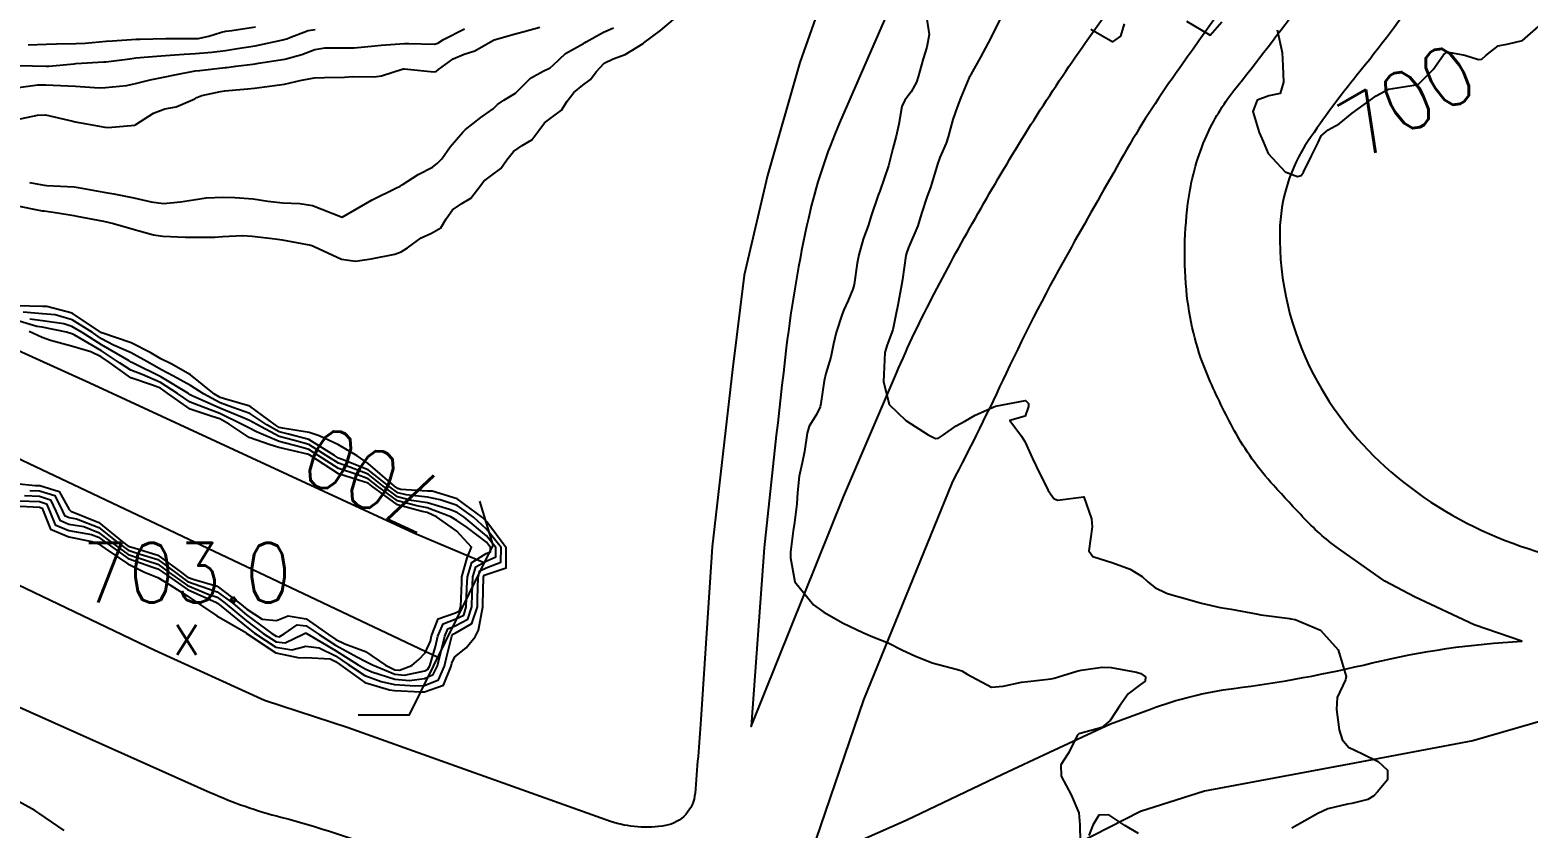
# Model space of a CAD drawing. Header units: metres. Extents: x 286371 to 293043, y 7462578 to 7466404.
# Drawn here: x 287433.1 to 287533.6, y 7465536.7 to 7465590.2 of the extents above; entities that cross this region are included whole.
import ezdxf
from ezdxf.enums import TextEntityAlignment as Align

# ---------------------------------------------------------------- set-up
doc = ezdxf.new("R2010")
doc.units = ezdxf.units.M
doc.header["$MEASUREMENT"] = 0
for name, color, linetype in [('Cotas', 45, 'Continuous'), ('Curvas de Nivel 1m', 11, 'Continuous'), ('Curvas de Nivel 5m', 15, 'Continuous'), ('Linha Férrea', 20, 'Continuous'), ('Pontes_Viadutos_Tubos', 190, 'Continuous'), ('Pontos Cotados', 45, 'Continuous'), ('Vias primárias', 230, 'Continuous')]:
    doc.layers.add(name, color=color, linetype=linetype)
doc.styles.add('Style-STANDARD', font='STANDARD.shx')

# ---------------------------------------------------------------- blocks, each defined once
blk = doc.blocks.new('ELVTXT_149')
at = {"layer": 'Pontos Cotados', "linetype": 'Continuous', "style": 'Style-STANDARD'}
for s, height, p in [('703.0', 4, (0, 4)), ('x', 3, (0, 0))]:
    blk.add_text(s, height=height, dxfattribs=at).set_placement(p, align=Align.MIDDLE_CENTER)

msp = doc.modelspace()

# ---------------------------------------------------------------- linework, layer by layer
at = {"layer": 'Curvas de Nivel 1m', "flags": 128}
for points, elevation in [([(287432.09, 7465578.45), (287433.96, 7465578.07), (287434.09, 7465578.05), (287435, 7465577.93), (287436.08, 7465577.75), (287436.28, 7465577.71), (287438.08, 7465577.37), (287438.74, 7465577.21), (287440.07, 7465576.83), (287441.44, 7465576.46), (287442.06, 7465576.35), (287443.58, 7465576.29), (287444.06, 7465576.29), (287445.53, 7465576.3), (287446.06, 7465576.33), (287447.4, 7465576.4), (287448.05, 7465576.36), (287449.58, 7465576.19), (287450.05, 7465576.11), (287451.97, 7465575.75), (287452.04, 7465575.73), (287452.19, 7465575.67), (287454.03, 7465574.82), (287454.97, 7465574.69), (287456.03, 7465574.84), (287457.61, 7465575.16), (287458.04, 7465575.3), (287458.45, 7465575.57), (287459.37, 7465576.24), (287460.06, 7465576.57), (287460.68, 7465576.92), (287461.05, 7465577.53), (287461.48, 7465578.13), (287462.09, 7465578.54), (287462.7, 7465578.9), (287463.15, 7465579.5), (287463.57, 7465580.04), (287464.12, 7465580.46), (287464.71, 7465580.89), (287465.11, 7465581.47), (287465.57, 7465582.04), (287466.15, 7465582.43), (287466.78, 7465582.82), (287467.25, 7465583.44), (287467.64, 7465583.96), (287468.18, 7465584.37), (287468.78, 7465584.82), (287469.17, 7465585.41), (287469.61, 7465586), (287470.21, 7465586.48), (287470.73, 7465586.87), (287471.1, 7465587.38), (287471.65, 7465587.96), (287472.24, 7465588.25), (287473.05, 7465588.55), (287474.25, 7465589.29), (287474.28, 7465589.31), (287474.31, 7465589.33), (287475.42, 7465590.16), (287476.28, 7465590.88)], 702), ([(287493.24, 7465591.04), (287493.43, 7465589.88), (287493.28, 7465589.04), (287493.02, 7465588.26), (287492.69, 7465587.05), (287492.58, 7465586.69), (287492.21, 7465586.04), (287491.79, 7465585.47), (287491.6, 7465585.06), (287491.39, 7465583.86), (287491.21, 7465583.07), (287490.98, 7465582.24), (287490.69, 7465581.08), (287490.11, 7465579.37), (287490, 7465579.1), (287489.52, 7465577.66), (287489.35, 7465577.11), (287489.01, 7465576.16), (287488.71, 7465575.11), (287488.6, 7465574.55), (287488.4, 7465573.12), (287488.32, 7465572.81), (287488, 7465572.04), (287487.71, 7465571.41), (287487.6, 7465571.13), (287487.19, 7465569.91), (287487.01, 7465569.14), (287486.83, 7465568.25), (287486.51, 7465567.15), (287486.39, 7465566.66), (287486.16, 7465565.15), (287486.11, 7465564.92), (287485.87, 7465564.4), (287485.39, 7465563.63), (287485.24, 7465563.16), (287485.07, 7465561.93), (287484.91, 7465561.17), (287484.72, 7465560.26), (287484.61, 7465559.17), (287484.55, 7465558.41), (287484.41, 7465557.17), (287484.32, 7465556.61), (287484.14, 7465555.18), (287484.13, 7465554.78), (287484.42, 7465553.17), (287485.68, 7465551.65), (287486.37, 7465551.14), (287487.66, 7465550.41), (287488.97, 7465549.79), (287489.65, 7465549.5), (287490.67, 7465549.08), (287491.64, 7465548.61), (287492.46, 7465548.22), (287493.63, 7465547.76), (287495.32, 7465547.31), (287495.62, 7465547.21), (287495.98, 7465547), (287497.6, 7465546.11), (287498.38, 7465546.19), (287499.61, 7465546.45), (287500.04, 7465546.5), (287501.61, 7465546.68), (287501.81, 7465546.72), (287502.38, 7465546.9), (287503.32, 7465547.18), (287503.62, 7465547.25), (287505.02, 7465547.46), (287505.62, 7465547.43), (287507.32, 7465547.12), (287507.61, 7465547.04), (287507.93, 7465546.82), (287507.9, 7465546.52), (287507.6, 7465546.29), (287506.77, 7465545.66), (287506.19, 7465544.85), (287505.95, 7465544.47), (287505.56, 7465543.89), (287505, 7465543.42), (287503.55, 7465543.01), (287503.46, 7465542.98), (287503.38, 7465542.89), (287502.75, 7465541.67), (287502.26, 7465540.9), (287502.27, 7465540.14), (287502.94, 7465538.89), (287503.47, 7465537.7), (287503.53, 7465536.88), (287503.53, 7465536.8), (287503.57, 7465534.88)], 702), ([(287498.21, 7465590.97), (287497.57, 7465589.67), (287497.21, 7465588.98), (287496.87, 7465588.36), (287496.23, 7465587.21), (287496.15, 7465587.07), (287496.11, 7465587), (287495.55, 7465585.66), (287495.3, 7465585.01), (287495.01, 7465584.18), (287494.69, 7465583.02), (287494.57, 7465582.6), (287494.14, 7465581.63), (287493.98, 7465581.19), (287493.93, 7465581.03), (287493.51, 7465579.63), (287493.3, 7465579.04), (287492.92, 7465577.88), (287492.67, 7465577.05), (287492.05, 7465575.59), (287491.9, 7465575.21), (287491.86, 7465575.07), (287491.63, 7465573.46), (287491.57, 7465573.07), (287491.32, 7465571.74), (287491.2, 7465571.08), (287490.98, 7465570.07), (287490.61, 7465569.08), (287490.46, 7465568.56), (287490.38, 7465567.09), (287490.37, 7465566.62), (287490.74, 7465565.08), (287491.87, 7465564), (287493.36, 7465563.04), (287493.85, 7465562.79), (287494.06, 7465562.82), (287494.38, 7465563.03), (287495.23, 7465563.65), (287495.87, 7465563.98), (287496.51, 7465564.36), (287497.88, 7465564.97), (287499.89, 7465565.33), (287500.08, 7465565.14), (287500.09, 7465564.94), (287499.87, 7465564.28), (287498.83, 7465564), (287499.61, 7465562.95), (287499.85, 7465562.59), (287500.35, 7465561.46), (287500.6, 7465560.93), (287501.41, 7465559.31), (287501.67, 7465558.92), (287501.79, 7465558.78), (287502.04, 7465558.66), (287503.79, 7465558.88), (287504.3, 7465557.4), (287504.35, 7465556.87), (287504.12, 7465555.26), (287504.4, 7465554.87), (287505.73, 7465554.46), (287506.91, 7465554.02), (287507.71, 7465553.54), (287508.09, 7465553.19), (287508.55, 7465552.81), (287509.33, 7465552.42), (287509.7, 7465552.31), (287510.34, 7465552.13), (287511.69, 7465551.74), (287512.94, 7465551.47), (287513.68, 7465551.34), (287515.34, 7465551.03), (287515.67, 7465550.97), (287517.61, 7465550.72), (287517.66, 7465550.71), (287517.96, 7465550.66), (287519.65, 7465549.95), (287520.85, 7465548.62), (287521.38, 7465546.84), (287521.34, 7465546.61), (287520.78, 7465545.42), (287520.73, 7465544.62), (287520.92, 7465543.25), (287521.11, 7465542.61), (287521.54, 7465542.1), (287522.47, 7465541.65), (287523.52, 7465541.14), (287524.15, 7465540.56), (287524.16, 7465539.9), (287523.49, 7465539.11), (287523.24, 7465538.83), (287522.83, 7465538.58), (287521.76, 7465538.32), (287521.48, 7465538.27), (287520.15, 7465537.95), (287519.47, 7465537.64), (287517.73, 7465536.67)], 701), ([(287432.21, 7465586.31), (287433.67, 7465586.5), (287434.21, 7465586.51), (287435.69, 7465586.45), (287436.21, 7465586.43), (287437.79, 7465586.31), (287438.21, 7465586.32), (287439.61, 7465586.47), (287440.22, 7465586.59), (287441.21, 7465586.85), (287442.22, 7465587.05), (287442.87, 7465587.17), (287444.23, 7465587.44), (287444.54, 7465587.48), (287446.23, 7465587.66), (287446.33, 7465587.67), (287446.94, 7465587.75), (287448.08, 7465587.89), (287448.24, 7465587.92), (287448.46, 7465587.96), (287450.24, 7465588.24), (287451.37, 7465588.55), (287452.25, 7465588.87), (287452.92, 7465588.99), (287454.25, 7465588.98), (287454.88, 7465589), (287456.26, 7465589.12), (287456.69, 7465589.17), (287458.26, 7465589.28), (287458.55, 7465589.28), (287460.26, 7465589.23), (287460.49, 7465589.31), (287460.88, 7465589.54), (287462.28, 7465590.26)], 699), ([(287432.41, 7465587.8), (287434.23, 7465587.75), (287434.42, 7465587.76), (287436.12, 7465587.92), (287436.22, 7465587.93), (287438.09, 7465588.04), (287438.24, 7465588.05), (287439.84, 7465588.26), (287440.24, 7465588.31), (287441.65, 7465588.42), (287442.24, 7465588.47), (287443.48, 7465588.57), (287444.25, 7465588.61), (287445.34, 7465588.69), (287446.25, 7465588.82), (287447.07, 7465588.94), (287448.25, 7465589.12), (287450.09, 7465589.52), (287450.26, 7465589.56), (287450.36, 7465589.59), (287450.57, 7465589.69), (287451.8, 7465590.15), (287452.27, 7465590.21)], 698), ([(287433.02, 7465589.2), (287434.25, 7465589.23), (287434.93, 7465589.26), (287436.25, 7465589.28), (287436.85, 7465589.31), (287438.26, 7465589.43), (287438.67, 7465589.46), (287440.26, 7465589.57), (287440.53, 7465589.58), (287442.26, 7465589.61), (287442.47, 7465589.61), (287444.26, 7465589.61), (287444.43, 7465589.62), (287445.13, 7465589.78), (287445.99, 7465590.04), (287446.27, 7465590.1), (287446.67, 7465590.15), (287448.27, 7465590.4)], 697), ([(287433.12, 7465579.96), (287434.11, 7465579.78), (287434.29, 7465579.76), (287436.11, 7465579.67), (287436.39, 7465579.63), (287438.11, 7465579.32), (287438.78, 7465579.2), (287440.1, 7465578.94), (287441.27, 7465578.66), (287442.1, 7465578.56), (287443.24, 7465578.66), (287444.1, 7465578.79), (287444.96, 7465578.93), (287446.1, 7465578.98), (287446.89, 7465578.96), (287448.1, 7465578.87), (287449.1, 7465578.71), (287450.09, 7465578.59), (287451.23, 7465578.54), (287452.09, 7465578.42), (287454.07, 7465577.64), (287456.09, 7465578.8), (287457.67, 7465579.58), (287457.97, 7465579.72), (287458.11, 7465579.81), (287459.18, 7465580.49), (287460.13, 7465580.99), (287460.44, 7465581.23), (287460.75, 7465581.54), (287461.31, 7465582.36), (287462.16, 7465583.34), (287462.25, 7465583.42), (287462.35, 7465583.51), (287463.37, 7465584.31), (287464.19, 7465584.91), (287464.49, 7465585.18), (287464.91, 7465585.47), (287465.7, 7465585.96), (287466.21, 7465586.47), (287466.7, 7465586.96), (287467.54, 7465587.43), (287468.02, 7465587.64), (287468.23, 7465587.83), (287469.04, 7465588.62), (287470.25, 7465589.28), (287470.32, 7465589.32), (287470.43, 7465589.39), (287471.6, 7465590.04), (287472.27, 7465590.33)], 701), ([(287433.14, 7465559.3), (287433.79, 7465559.28), (287434.81, 7465558.96), (287435.33, 7465557.92), (287435.47, 7465557.62), (287435.77, 7465557.49), (287436.27, 7465557.4), (287437.76, 7465556.82), (287438.98, 7465555.87), (287439.74, 7465555.3), (287440.53, 7465555.04), (287441.73, 7465554.67), (287442.9, 7465553.81), (287443.71, 7465553.21), (287444.61, 7465552.88), (287445.7, 7465552.52), (287446.74, 7465551.75), (287447.67, 7465550.96), (287449.36, 7465549.71), (287449.65, 7465549.53), (287449.85, 7465549.5), (287450.19, 7465549.7), (287451.06, 7465550.29), (287451.66, 7465550.22), (287452.53, 7465549.66), (287453.64, 7465548.94), (287455.11, 7465548.13), (287455.62, 7465547.87), (287456.12, 7465547.61), (287457.61, 7465546.98), (287458.25, 7465546.93), (287459.61, 7465547.22), (287459.83, 7465547.33), (287459.95, 7465547.55), (287460.34, 7465548.84), (287460.5, 7465549.54), (287460.84, 7465550.36), (287461.66, 7465550.68), (287462.23, 7465550.95), (287462.4, 7465551.51), (287462.44, 7465552.77), (287462.47, 7465553.51), (287462.76, 7465554.48), (287463.74, 7465555.07), (287464.03, 7465555.2), (287464.03, 7465555.49), (287463.75, 7465555.83), (287462.45, 7465556.83), (287461.77, 7465557.3), (287461.36, 7465557.53), (287459.78, 7465558.15), (287459.08, 7465558.27), (287457.79, 7465558.61), (287456.44, 7465559.6), (287455.81, 7465560.09), (287455.07, 7465560.37), (287453.82, 7465560.77), (287452.47, 7465561.66), (287451.84, 7465562.06), (287451.31, 7465562.21), (287449.85, 7465562.6), (287448.33, 7465563.25), (287447.86, 7465563.49), (287447.38, 7465563.74), (287445.87, 7465564.47), (287444.77, 7465564.89), (287443.89, 7465565.23), (287443.03, 7465565.81), (287441.9, 7465566.55), (287440.67, 7465567.08), (287439.92, 7465567.38), (287439.15, 7465567.87), (287437.94, 7465568.67), (287436.12, 7465569.74), (287435.95, 7465569.82), (287435.59, 7465569.92), (287433.97, 7465570.25), (287433.61, 7465570.31), (287431.98, 7465570.8)], 699), ([(287432.07, 7465558.27), (287433.78, 7465558.19), (287433.96, 7465558.13), (287434.04, 7465557.95), (287434.52, 7465556.71), (287435.75, 7465556.19), (287437.29, 7465555.89), (287437.62, 7465555.77), (287437.74, 7465555.72), (287438.2, 7465555.41), (287439.72, 7465554.39), (287440.83, 7465553.84), (287441.71, 7465553.48), (287442.52, 7465552.99), (287443.69, 7465552.24), (287444.39, 7465551.78), (287445.67, 7465550.9), (287447.61, 7465549.78), (287447.65, 7465549.75), (287449.63, 7465548.43), (287451.22, 7465548.09), (287451.63, 7465548.11), (287453.27, 7465548.01), (287453.63, 7465547.85), (287453.92, 7465547.64), (287455.6, 7465546.43), (287457.25, 7465545.93), (287457.59, 7465545.89), (287459.35, 7465545.8), (287459.59, 7465545.8), (287460.88, 7465546.25), (287461.39, 7465547.53), (287461.43, 7465547.72), (287461.62, 7465548.16), (287462.39, 7465548.76), (287463, 7465549.5), (287463.21, 7465549.94), (287463.5, 7465551.5), (287463.5, 7465551.67), (287463.55, 7465553.5), (287463.59, 7465553.62), (287463.72, 7465553.68), (287465.06, 7465554.13), (287465.08, 7465555.47), (287463.77, 7465557.21), (287463.48, 7465557.5), (287461.79, 7465558.75), (287460.1, 7465559.25), (287459.8, 7465559.27), (287458.01, 7465559.38), (287457.8, 7465559.43), (287457.59, 7465559.59), (287455.83, 7465561.12), (287455.09, 7465561.63), (287453.84, 7465562.36), (287452.54, 7465562.98), (287451.86, 7465563.2), (287450.07, 7465563.49), (287449.86, 7465563.54), (287449.59, 7465563.71), (287447.88, 7465564.96), (287446.2, 7465565.45), (287445.89, 7465565.55), (287445.52, 7465565.77), (287443.91, 7465567.06), (287442.62, 7465567.81), (287441.93, 7465568.13), (287441.24, 7465568.53), (287439.94, 7465569.2), (287437.97, 7465569.87), (287437.95, 7465569.88), (287435.98, 7465571.2), (287434.29, 7465571.64), (287433.99, 7465571.65), (287432.26, 7465571.7)], 702), ([(287432.43, 7465558.61), (287433.78, 7465558.56), (287434.25, 7465558.41), (287434.46, 7465557.94), (287434.84, 7465557.01), (287435.75, 7465556.62), (287437.28, 7465556.36), (287437.75, 7465556.18), (287438.15, 7465555.88), (287439.73, 7465554.74), (287441.38, 7465554.16), (287441.72, 7465554.06), (287442.05, 7465553.82), (287443.7, 7465552.66), (287445.66, 7465551.79), (287445.68, 7465551.78), (287445.71, 7465551.76), (287447.66, 7465550.17), (287448.21, 7465549.73), (287449.64, 7465548.8), (287450.71, 7465548.62), (287451.64, 7465548.86), (287452.54, 7465548.76), (287453.63, 7465548.21), (287454.49, 7465547.63), (287455.6, 7465546.89), (287456.7, 7465546.49), (287457.59, 7465546.3), (287458.96, 7465546.2), (287459.59, 7465546.24), (287460.54, 7465546.61), (287460.94, 7465547.53), (287461.06, 7465548.1), (287461.43, 7465549.53), (287461.5, 7465549.68), (287461.65, 7465549.74), (287462.78, 7465550.38), (287463.14, 7465551.5), (287463.15, 7465552.04), (287463.19, 7465553.5), (287463.31, 7465553.91), (287463.72, 7465554.12), (287464.72, 7465554.49), (287464.73, 7465555.48), (287463.76, 7465556.72), (287462.89, 7465557.51), (287461.79, 7465558.29), (287460.64, 7465558.69), (287459.79, 7465558.86), (287458.36, 7465559.01), (287457.8, 7465559.16), (287457.21, 7465559.59), (287455.82, 7465560.69), (287454.08, 7465561.39), (287453.83, 7465561.48), (287453.57, 7465561.65), (287451.85, 7465562.73), (287450.47, 7465563.08), (287449.86, 7465563.24), (287449.02, 7465563.72), (287447.88, 7465564.48), (287446.75, 7465564.88), (287445.89, 7465565.19), (287444.79, 7465565.78), (287443.9, 7465566.35), (287442.76, 7465566.97), (287441.92, 7465567.41), (287441.18, 7465567.84), (287439.93, 7465568.54), (287438.75, 7465569.06), (287437.95, 7465569.47), (287437.33, 7465569.89), (287435.97, 7465570.75), (287434.83, 7465571.08), (287433.98, 7465571.16), (287432.69, 7465571.26)], 701), ([(287431.8, 7465559.83), (287433.5, 7465559.65), (287433.8, 7465559.64), (287435.1, 7465559.23), (287435.78, 7465558.03), (287435.89, 7465557.91), (287437.76, 7465557.15), (287439.36, 7465555.86), (287439.74, 7465555.58), (287440.13, 7465555.45), (287441.73, 7465554.98), (287443.3, 7465553.8), (287443.71, 7465553.5), (287444.16, 7465553.34), (287445.7, 7465552.89), (287447.2, 7465551.74), (287447.68, 7465551.34), (287448.71, 7465550.68), (287449.67, 7465550.58), (287450.46, 7465550.9), (287451.67, 7465550.7), (287453.16, 7465549.65), (287453.65, 7465549.31), (287454.25, 7465549.02), (287455.63, 7465548.51), (287456.98, 7465547.59), (287457.61, 7465547.29), (287457.93, 7465547.26), (287458.74, 7465547.57), (287459.21, 7465547.97), (287459.63, 7465548.42), (287459.99, 7465549.2), (287460.06, 7465549.55), (287460.51, 7465550.7), (287461.67, 7465551.11), (287461.95, 7465551.24), (287462.04, 7465551.52), (287462.09, 7465553.13), (287462.1, 7465553.52), (287462.45, 7465554.79), (287462.75, 7465555.51), (287461.76, 7465556.58), (287460.41, 7465557.54), (287459.78, 7465557.84), (287459.44, 7465557.89), (287457.79, 7465558.34), (287456.04, 7465559.61), (287455.81, 7465559.79), (287455.53, 7465559.89), (287453.82, 7465560.42), (287451.92, 7465561.67), (287451.83, 7465561.73), (287451.76, 7465561.75), (287449.84, 7465562.2), (287449.18, 7465562.38), (287447.85, 7465562.86), (287446.5, 7465563.75), (287445.87, 7465564.11), (287445.37, 7465564.27), (287443.88, 7465564.75), (287442.4, 7465565.82), (287441.9, 7465566.17), (287441.36, 7465566.38), (287439.91, 7465566.85), (287438.47, 7465567.88), (287437.93, 7465568.26), (287437.22, 7465568.61), (287435.94, 7465568.98), (287434.52, 7465569.37), (287433.96, 7465569.57), (287433.09, 7465569.96)], 698), ([(287435.45, 7465536.51), (287433.75, 7465537.67), (287433.47, 7465537.85), (287433.27, 7465537.96), (287431.49, 7465538.94)], 702), ([(287507.45, 7465536.31), (287506.54, 7465536.84), (287505.46, 7465537.55), (287504.8, 7465537.53), (287504.4, 7465536.87), (287504.14, 7465536.17)], 701)]:
    msp.add_lwpolyline(points, dxfattribs=dict(at, elevation=elevation))
at = {"layer": 'Curvas de Nivel 5m', "elevation": 700, "flags": 128}
for points in [[(287432.18, 7465584.17), (287433.65, 7465584.48), (287434.18, 7465584.49), (287436.02, 7465584.07), (287436.18, 7465584.03), (287436.93, 7465583.9), (287438.17, 7465583.67), (287438.4, 7465583.65), (287440.17, 7465583.81), (287440.21, 7465583.82), (287440.25, 7465583.85), (287441.42, 7465584.6), (287442.19, 7465584.89), (287442.96, 7465585.04), (287444.2, 7465585.57), (287444.34, 7465585.66), (287444.67, 7465585.79), (287445.91, 7465586.06), (287446.21, 7465586.1), (287447.72, 7465586.23), (287448.21, 7465586.29), (287448.86, 7465586.37), (287450.22, 7465586.55), (287451.36, 7465586.82), (287452.22, 7465586.97), (287452.89, 7465586.99), (287454.23, 7465587.03), (287454.79, 7465587.06), (287456.23, 7465587.05), (287456.71, 7465587.11), (287458.16, 7465587.58), (287458.22, 7465587.59), (287458.23, 7465587.59), (287458.45, 7465587.57), (287460.23, 7465587.37), (287460.37, 7465587.41), (287460.53, 7465587.54), (287461.52, 7465588.25), (287462.25, 7465588.57), (287462.96, 7465588.79), (287464.17, 7465589.49), (287464.26, 7465589.52), (287465.77, 7465589.95), (287466.27, 7465590.08), (287467.33, 7465590.38)], [(287504.27, 7465590.24), (287505.73, 7465589.39), (287506.27, 7465589.78), (287506.52, 7465590.6)], [(287510.67, 7465590.78), (287512.27, 7465589.85), (287513.05, 7465590.74)], [(287516.76, 7465590.2), (287517.08, 7465588.68), (287517.14, 7465587.78), (287517.19, 7465586.68), (287516.96, 7465585.92), (287516.2, 7465585.77), (287515.41, 7465585.49), (287515.12, 7465584.71), (287515.55, 7465583.31), (287515.81, 7465582.7), (287516.14, 7465581.91), (287517.28, 7465580.68), (287518.12, 7465580.36), (287518.37, 7465580.42), (287518.53, 7465580.66), (287519.05, 7465581.74), (287519.5, 7465582.64), (287519.71, 7465583.09), (287520.17, 7465583.48), (287520.9, 7465583.89), (287521.78, 7465584.61), (287522.19, 7465584.91), (287523.38, 7465585.76), (287524.21, 7465586.21), (287524.5, 7465586.27), (287526.21, 7465586.53), (287527.21, 7465587.54), (287527.9, 7465588.51), (287528.08, 7465588.67), (287528.25, 7465588.7), (287529.33, 7465588.49), (287530.24, 7465588.21), (287530.48, 7465588.23), (287530.74, 7465588.47), (287531.58, 7465589.13), (287532.26, 7465589.25), (287533.2, 7465589.49), (287534.27, 7465590.41)], [(287432.78, 7465558.96), (287433.79, 7465558.92), (287434.53, 7465558.68), (287434.89, 7465557.93), (287435.15, 7465557.31), (287435.76, 7465557.05), (287436.77, 7465556.89), (287437.75, 7465556.5), (287438.57, 7465555.87), (287439.73, 7465555.02), (287440.95, 7465554.61), (287441.72, 7465554.36), (287442.48, 7465553.81), (287443.7, 7465552.94), (287445.1, 7465552.36), (287445.69, 7465552.15), (287446.24, 7465551.76), (287447.67, 7465550.57), (287448.77, 7465549.72), (287449.65, 7465549.16), (287450.25, 7465549.09), (287451.47, 7465549.68), (287451.59, 7465549.74), (287451.66, 7465549.74), (287451.77, 7465549.67), (287453.64, 7465548.57), (287455.15, 7465547.62), (287455.61, 7465547.35), (287456.06, 7465547.15), (287457.6, 7465546.66), (287458.6, 7465546.57), (287459.6, 7465546.71), (287460.18, 7465546.97), (287460.47, 7465547.54), (287460.7, 7465548.47), (287460.95, 7465549.53), (287461.17, 7465550.02), (287461.65, 7465550.22), (287462.51, 7465550.67), (287462.77, 7465551.51), (287462.8, 7465552.4), (287462.83, 7465553.51), (287463.04, 7465554.19), (287463.73, 7465554.57), (287464.37, 7465554.85), (287464.38, 7465555.48), (287463.76, 7465556.26), (287462.25, 7465557.52), (287461.78, 7465557.83), (287461.27, 7465558.04), (287459.79, 7465558.48), (287458.73, 7465558.63), (287457.79, 7465558.88), (287456.82, 7465559.6), (287455.82, 7465560.39), (287454.58, 7465560.87), (287453.83, 7465561.13), (287453.01, 7465561.66), (287451.84, 7465562.4), (287450.88, 7465562.65), (287449.85, 7465562.93), (287448.35, 7465563.73), (287447.87, 7465564.01), (287447.4, 7465564.21), (287445.88, 7465564.83), (287444.03, 7465565.66), (287443.89, 7465565.72), (287443.77, 7465565.8), (287441.91, 7465566.93), (287440.07, 7465567.85), (287439.93, 7465567.92), (287439.79, 7465567.99), (287437.94, 7465569.07), (287436.64, 7465569.9), (287435.96, 7465570.31), (287435.41, 7465570.48), (287433.98, 7465570.69), (287433.13, 7465570.8)]]:
    msp.add_lwpolyline(points, dxfattribs=at)
at = {"layer": 'Linha Férrea'}
msp.add_lwpolyline([(287835.18, 7465381.47, 0.010304), (287693.16, 7465427.51), (287537.99, 7465472.45, -0.040382), (287441.99, 7465506.86, -0.042368), (287320.57, 7465578.57, -0.008489), (287246.96, 7465627.06, -0.004773), (287110.87, 7465718.76), (286883.88, 7465869.13), (286836.14, 7465900.58), (286681.72, 7466001.99, 0.002623), (286488.21, 7466128.28, 0.036116), (286381.9, 7466186.94, 0.036116)], format="xyb", dxfattribs=at)
at = {"layer": 'Pontes_Viadutos_Tubos'}
msp.add_lwpolyline([(287455.16, 7465544.27), (287458.59, 7465544.27), (287464.21, 7465555.63), (287463.3, 7465558.6)], dxfattribs=at)
at = {"layer": 'Vias primárias'}
for points, elevation in [([(287584.99, 7465649.76, -0.00288), (287571.17, 7465639.13, 0.02388), (287561.52, 7465631.05, 0.007437), (287552.73, 7465622.7, 0.012424), (287542.67, 7465612.34, 0.007845), (287534.65, 7465603.39, 0.025524), (287526.5, 7465592.97, -0.01723), (287522.1, 7465587.15, 0.022037), (287518.84, 7465582.75, 0.145525), (287516.93, 7465576.66, 0.124791), (287519.19, 7465567.09, 0.094924), (287524.37, 7465560.56, 0.084998), (287532.03, 7465555.96, 0.075501), (287540.54, 7465554.04, 0.045777), (287550.67, 7465554.26, 0.061844), (287558.32, 7465556.1, -0.004746), (287567.27, 7465559.36, 0.002759), (287576.49, 7465562.69), (287592.93, 7465568.05, 0.015739)], 702.79), ([(287516.18, 7465596.11, -0.003229), (287509.94, 7465587.25, 0.025709), (287506.45, 7465581.79, 0.000338), (287502.96, 7465575.63, 0.01935), (287498.59, 7465567.18, -0.010566), (287494.94, 7465559.8), (287489.03, 7465545.26), (287485.5, 7465534.92)], 696.76), ([(287487.11, 7465594.66), (287484.76, 7465588.01), (287482.6, 7465580.42), (287481.03, 7465573.74), (287480.25, 7465567.43), (287478.89, 7465555.53), (287478.11, 7465543.95, -0.004649), (287477.73, 7465539, -0.340574), (287475.75, 7465536.84, -0.122962), (287472.07, 7465537.11), (287454.49, 7465543.38), (287448.87, 7465545.22), (287441.52, 7465548.57), (287423.68, 7465557.11), (287378.85, 7465577.25), (287360.59, 7465585.47, -0.013859), (287355.06, 7465588.15, -0.034152), (287347.76, 7465592.59, 0.011858)], 700.16), ([(287491.95, 7465594.37), (287487.42, 7465583.97, 0.047634), (287485.33, 7465577.54, 0.02568), (287483.85, 7465568.88, 0.003893), (287482.37, 7465555.47), (287481.5, 7465543.49), (287487.68, 7465558.89), (287491.23, 7465567.17, -0.019024), (287493.78, 7465572.53, -0.018015), (287499.84, 7465583.18, -0.024111), (287506.87, 7465593.41, 0.008538)], 698.08), ([(287487.07, 7465535.08), (287491.88, 7465537.2), (287498.34, 7465540.29), (287501.5, 7465541.77), (287505.59, 7465543.65), (287508.26, 7465544.65, -0.057999), (287513.84, 7465546.03, 0.027605), (287523.12, 7465547.74, -0.046553), (287533.16, 7465549.2), (287529.96, 7465550.29), (287525.96, 7465552.18), (287523.98, 7465553.23), (287521.03, 7465555.3, -0.051462), (287518.59, 7465557.41, -0.003114), (287516.52, 7465559.64, -0.061136), (287513.88, 7465563.34, -0.021796), (287512.17, 7465566.84, -0.076178), (287510.71, 7465572.37, -0.062596), (287510.83, 7465578.95, -0.068047), (287512.01, 7465583.06, -0.063511), (287513.85, 7465586.12, 0.006358), (287518.41, 7465592.04)], 696.76)]:
    msp.add_lwpolyline(points, format="xyb", dxfattribs=dict(at, elevation=elevation))
msp.add_lwpolyline([(287308.73, 7465635.18), (287310.46, 7465633.37), (287317.39, 7465626.87), (287325.56, 7465619.78), (287332.13, 7465614.59), (287337.08, 7465611.21), (287342.28, 7465607.97), (287352.08, 7465602.33), (287366.06, 7465594.27), (287379.6, 7465587.25), (287392.79, 7465580.64), (287402.73, 7465575.71), (287414.01, 7465570.24), (287430.47, 7465562.34), (287460.5, 7465548.14)], dxfattribs=at)
at = {"layer": 'Vias primárias', "elevation": 700.73}
msp.add_lwpolyline([(287379.33, 7465593.55), (287401.69, 7465582.74), (287418.16, 7465575.14), (287437.17, 7465566.53), (287458.89, 7465556.47), (287463.63, 7465554.46)], dxfattribs=at)
at = {"layer": 'Vias primárias'}
for points in [[(287338.79, 7465589.92), (287349.78, 7465582.86), (287362.95, 7465576.51), (287383.8, 7465567.18), (287403.85, 7465557.98), (287432.24, 7465544.86), (287445.23, 7465539.06, 0.041174), (287449.97, 7465537.4, -0.034854), (287458.54, 7465534.52, -0.046501), (287467.31, 7465529.87, -0.177819), (287471.01, 7465524.89, -0.166952), (287470.63, 7465516.33, -0.026263), (287467.17, 7465508.74), (287461.24, 7465498.17), (287457.83, 7465493.58, -0.137965), (287453.9, 7465490.54, -0.232151), (287446.13, 7465491.11, -0.011621), (287441.07, 7465494.23, 0.020004), (287411.31, 7465512.77), (287389.3, 7465526.06), (287369.27, 7465539.27), (287336.88, 7465559.84)], [(287642.41, 7465532.31), (287638.98, 7465531.29, -0.139877), (287634.01, 7465531.24, -0.099729), (287628.89, 7465533.82, -0.027754), (287622.01, 7465539.87, 0.087729), (287619.67, 7465541.48, 0.045285), (287615.32, 7465543), (287596, 7465548.66), (287591.51, 7465550.22), (287587.08, 7465552.41), (287577.32, 7465555.77), (287564.24, 7465551.29), (287552.71, 7465547.54), (287549.83, 7465546.85), (287541.54, 7465545.48), (287537.92, 7465544.85), (287529.88, 7465542.51), (287521.59, 7465540.95), (287511.88, 7465539.14), (287507.59, 7465537.78), (287498.06, 7465532.91), (287491.66, 7465529.3), (287488.47, 7465527.19, -2.404052)]]:
    msp.add_lwpolyline(points, format="xyb", dxfattribs=at)

# ---------------------------------------------------------------- block references
at = {"layer": 'Pontos Cotados', "linetype": 'Continuous'}
msp.add_blockref('ELVTXT_149', (287443.65, 7465549.79, 702.98), dxfattribs=at)

# ---------------------------------------------------------------- texts
at = {"layer": 'Cotas', "style": 'Style-STANDARD'}
for rotation, p in [(30.1095, (287525.46, 7465585.48, 700)), (154.8358, (287456.11, 7465560.04, 700))]:
    msp.add_text('700', height=4, rotation=rotation, dxfattribs=at).set_placement(p, align=Align.MIDDLE_CENTER)

doc.saveas('drawing.dxf')
